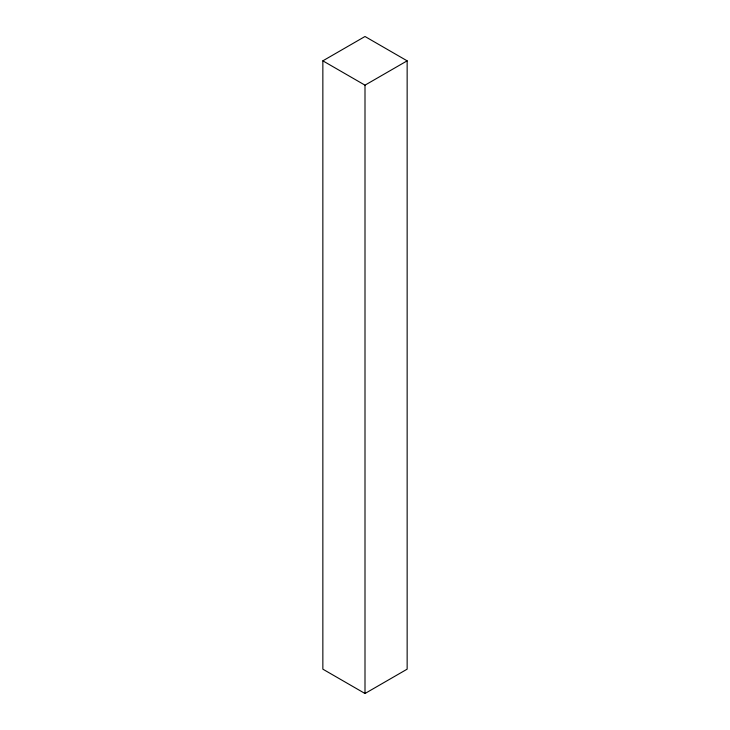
<?xml version="1.0" encoding="UTF-8"?>
<svg xmlns="http://www.w3.org/2000/svg" width="730" height="730" viewBox="0 0 730 730"><rect width="100%" height="100%" fill="white"/><g stroke="black" fill="none" stroke-linecap="round" stroke-linejoin="round"><path stroke-width="1.09" d="M322.852 60.836L365 36.5L407.148 60.836L407.148 669.164L365 693.5L322.852 669.164L322.852 60.836L365 85.164L407.148 60.836M365 85.164L365 693.5"/></g></svg>
